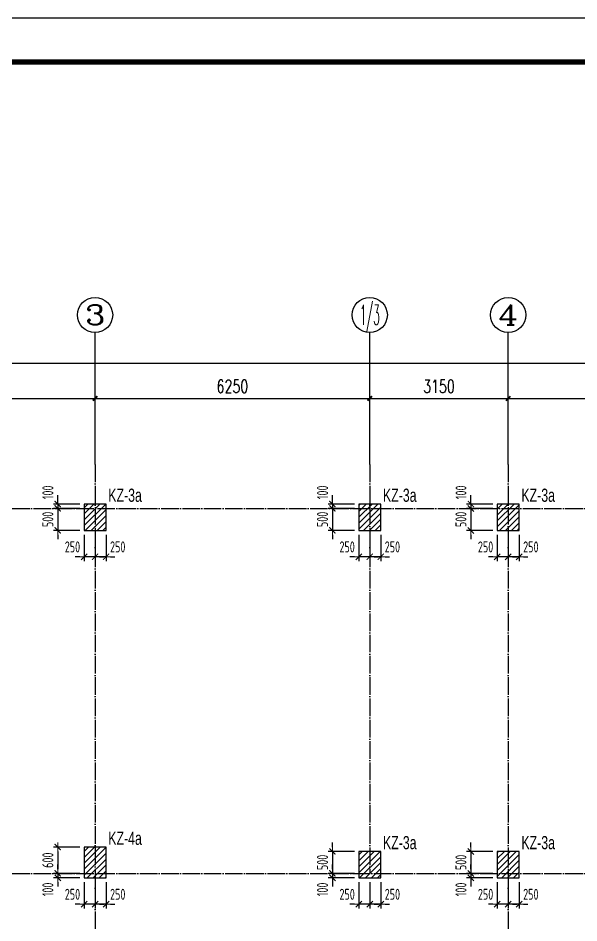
# Model space of a CAD drawing. Extents: x -441005 to 725361, y -182459 to 319313.
# Drawn here: x -19052 to -6291, y -65526 to -44950 of the extents above; entities that cross this region are included whole.
import ezdxf
from ezdxf.enums import TextEntityAlignment as Align

# ---------------------------------------------------------------- set-up
doc = ezdxf.new("R2010")
doc.units = 0
doc.header["$LTSCALE"] = 100
doc.linetypes.add('DOTE', pattern=[2.42, 2, -0.2, 0.02, -0.2])
doc.layers.get('0').update_dxf_attribs({"linetype": 'CONTINUOUS'})
doc.layers.get('Defpoints').update_dxf_attribs({"linetype": 'CONTINUOUS'})
for name, color, linetype in [('AXIS', 3, 'CONTINUOUS'), ('AXIS_TEXT', 7, 'CONTINUOUS'), ('COLU', 7, 'CONTINUOUS'), ('DOTE', 8, 'DOTE'), ('S审图修改', 2, 'CONTINUOUS'), ('TEXT', 7, 'CONTINUOUS'), ('图框', 7, 'CONTINUOUS')]:
    doc.layers.add(name, color=color, linetype=linetype)
doc.layers.add('COLU-平法定位', color=3, linetype='ByLayer', lineweight=18)
doc.styles.add('_TCH_AXIS', font='COMPLEX', dxfattribs={"bigfont": 'GBCBIG'})
doc.styles.add('_TCH_DIM_T3', font='simplex_.ttf', dxfattribs={"width": 0.705882, "bigfont": 'GBCBIG'})
doc.styles.add('BW_Dim', font='Bweng.shx', dxfattribs={"width": 0.7, "bigfont": 'hztxt.shx'})
doc.styles.add('COMPLEX', font='COMPLEX')
doc.styles.add('TCCAD_Dimension', font='Tssdeng.shx', dxfattribs={"width": 0.7, "bigfont": 'hztxt.shx'})
doc.dimstyles.new('_TCH_ARCH&&100', dxfattribs={"dimtxt": 297.5, "dimasz": 100, "dimexe": 250, "dimexo": 300, "dimgap": 126.25, "dimtad": 1, "dimdec": 0, "dimzin": 0, "dimdsep": 46, "dimtxsty": '_TCH_DIM_T3', "dimblk": 'ARCHTICK', "dimcen": 0.09, "dimclrt": 7, "dimazin": 2, "dimtfac": 1, "dimtdec": 0, "dimtix": 1, "dimtmove": 2, "dimatfit": 3, "dimfxl": 0, "dimtolj": 1, "dimtzin": 0, "dimarcsym": 0})
doc.dimstyles.new('TCCAD_100_100', dxfattribs={"dimtxt": 250, "dimasz": 100, "dimexe": 100, "dimexo": 100, "dimgap": 100, "dimtad": 1, "dimdec": 0, "dimzin": 0, "dimdsep": 46, "dimtxsty": 'TCCAD_Dimension', "dimblk": '_TCDBK100_100', "dimcen": 0, "dimclrt": 7, "dimadec": 0, "dimazin": 0, "dimtfac": 1, "dimtdec": 0, "dimtix": 1, "dimtmove": 2, "dimatfit": 3, "dimfxl": 0, "dimtolj": 1, "dimtzin": 0, "dimarcsym": 0})
pattern_1 = [(45, (0, 47000), (-67.35192, 67.35192), [])]

# ---------------------------------------------------------------- blocks, each defined once
blk = doc.blocks.new('_AXISO')
blk.add_circle((0, 0), 0.5)
at = {"layer": 'AXIS_TEXT', "style": 'COMPLEX', "width": 1.041667}
blk.add_attdef('A', text='', height=0.56, dxfattribs=at).set_placement((-0.25, -0.28), (0.25, -0.28), align=Align.FIT)
blk = doc.blocks.new('_ArchTick')
at = {"color": 0, "linetype": 'ByBlock', "const_width": 0.4}
blk.add_lwpolyline([(-0.5, -0.5), (0.5, 0.5)], dxfattribs=at)
blk = doc.blocks.new('*D900')
at = {"layer": 'AXIS', "color": 0, "lineweight": -2}
for p, q in [((-23550, -54800), (-23550, -53350)), ((-17300, -54800), (-17300, -53350)), ((-23550, -53600), (-17300, -53600))]:
    blk.add_line(p, q, dxfattribs=at)
at = {"layer": 'Defpoints', "color": 0}
for p in [(-17300, -53600), (-23550, -55100), (-17300, -55100)]:
    blk.add_point(p, dxfattribs=at)
at = {"layer": 'AXIS', "color": 0, "lineweight": -2, "xscale": 100, "yscale": 100, "zscale": 100, "rotation": 180}
blk.add_blockref('_ArchTick', (-23550, -53600), dxfattribs=at)
at = {"layer": 'AXIS', "color": 0, "lineweight": -2, "xscale": 100, "yscale": 100, "zscale": 100}
blk.add_blockref('_ArchTick', (-17300, -53600), dxfattribs=at)
at = {"layer": 'AXIS', "color": 7, "insert": (-20425, -53324), "char_height": 297.5, "attachment_point": 5, "style": '_TCH_DIM_T3'}
blk.add_mtext('\\A1;6250', dxfattribs=at)
blk = doc.blocks.new('*D901')
at = {"layer": 'AXIS', "color": 0, "lineweight": -2}
for p, q in [((-17300, -54800), (-17300, -53350)), ((-11050, -54800), (-11050, -53350)), ((-17300, -53600), (-11050, -53600))]:
    blk.add_line(p, q, dxfattribs=at)
at = {"layer": 'Defpoints', "color": 0}
for p in [(-11050, -53600), (-17300, -55100), (-11050, -55100)]:
    blk.add_point(p, dxfattribs=at)
at = {"layer": 'AXIS', "color": 0, "lineweight": -2, "xscale": 100, "yscale": 100, "zscale": 100, "rotation": 180}
blk.add_blockref('_ArchTick', (-17300, -53600), dxfattribs=at)
at = {"layer": 'AXIS', "color": 0, "lineweight": -2, "xscale": 100, "yscale": 100, "zscale": 100}
blk.add_blockref('_ArchTick', (-11050, -53600), dxfattribs=at)
at = {"layer": 'AXIS', "color": 7, "insert": (-14175, -53324), "char_height": 297.5, "attachment_point": 5, "style": '_TCH_DIM_T3'}
blk.add_mtext('\\A1;6250', dxfattribs=at)
blk = doc.blocks.new('*D902')
at = {"layer": 'AXIS', "color": 0, "lineweight": -2}
for p, q in [((-11050, -54800), (-11050, -53350)), ((-7900, -54800), (-7900, -53350)), ((-11050, -53600), (-7900, -53600))]:
    blk.add_line(p, q, dxfattribs=at)
at = {"layer": 'Defpoints', "color": 0}
for p in [(-7900, -53600), (-11050, -55100), (-7900, -55100)]:
    blk.add_point(p, dxfattribs=at)
at = {"layer": 'AXIS', "color": 0, "lineweight": -2, "xscale": 100, "yscale": 100, "zscale": 100, "rotation": 180}
blk.add_blockref('_ArchTick', (-11050, -53600), dxfattribs=at)
at = {"layer": 'AXIS', "color": 0, "lineweight": -2, "xscale": 100, "yscale": 100, "zscale": 100}
blk.add_blockref('_ArchTick', (-7900, -53600), dxfattribs=at)
at = {"layer": 'AXIS', "color": 7, "insert": (-9475, -53324), "char_height": 297.5, "attachment_point": 5, "style": '_TCH_DIM_T3'}
blk.add_mtext('\\A1;3150', dxfattribs=at)
blk = doc.blocks.new('*D903')
at = {"layer": 'AXIS', "color": 0, "lineweight": -2}
for p, q in [((-7900, -54800), (-7900, -53350)), ((-1650, -54800), (-1650, -53350)), ((-7900, -53600), (-1650, -53600))]:
    blk.add_line(p, q, dxfattribs=at)
at = {"layer": 'Defpoints', "color": 0}
for p in [(-1650, -53600), (-7900, -55100), (-1650, -55100)]:
    blk.add_point(p, dxfattribs=at)
at = {"layer": 'AXIS', "color": 0, "lineweight": -2, "xscale": 100, "yscale": 100, "zscale": 100, "rotation": 180}
blk.add_blockref('_ArchTick', (-7900, -53600), dxfattribs=at)
at = {"layer": 'AXIS', "color": 0, "lineweight": -2, "xscale": 100, "yscale": 100, "zscale": 100}
blk.add_blockref('_ArchTick', (-1650, -53600), dxfattribs=at)
at = {"layer": 'AXIS', "color": 7, "insert": (-4775, -53324), "char_height": 297.5, "attachment_point": 5, "style": '_TCH_DIM_T3'}
blk.add_mtext('\\A1;6250', dxfattribs=at)
blk = doc.blocks.new('*D913')
at = {"layer": 'AXIS', "color": 0, "lineweight": -2}
for p, q in [((-29800, -54800), (-29800, -52550)), ((21950, -54800), (21950, -52550)), ((-29800, -52800), (21950, -52800))]:
    blk.add_line(p, q, dxfattribs=at)
at = {"layer": 'Defpoints', "color": 0}
for p in [(21950, -52800), (-29800, -55100), (21950, -55100)]:
    blk.add_point(p, dxfattribs=at)
at = {"layer": 'AXIS', "color": 0, "lineweight": -2, "xscale": 100, "yscale": 100, "zscale": 100, "rotation": 180}
blk.add_blockref('_ArchTick', (-29800, -52800), dxfattribs=at)
at = {"layer": 'AXIS', "color": 0, "lineweight": -2, "xscale": 100, "yscale": 100, "zscale": 100}
blk.add_blockref('_ArchTick', (21950, -52800), dxfattribs=at)
at = {"layer": 'AXIS', "color": 7, "insert": (-3925, -52524), "char_height": 297.5, "attachment_point": 5, "style": '_TCH_DIM_T3'}
blk.add_mtext('\\A1;51750', dxfattribs=at)
blk = doc.blocks.new('_TCDBK100_100')
blk.add_line((-1, 0), (1, 0))
at = {"const_width": 0.25}
blk.add_lwpolyline([(-0.7, -0.7), (0.7, 0.7)], dxfattribs=at)
blk = doc.blocks.new('*D990')
at = {"layer": 'COLU-平法定位', "color": 0, "linetype": 'Continuous', "lineweight": -2}
for p, q in [((-8750, -55900), (-8750, -55800)), ((-8250, -56000), (-8850, -56000)), ((-8250, -56100), (-8850, -56100)), ((-8750, -56000), (-8750, -56100)), ((-8750, -56200), (-8750, -56300))]:
    blk.add_line(p, q, dxfattribs=at)
at = {"layer": 'Defpoints', "color": 0, "linetype": 'Continuous'}
for p in [(-8750, -56100), (-8150, -56000), (-8150, -56100)]:
    blk.add_point(p, dxfattribs=at)
at = {"layer": 'COLU-平法定位', "color": 0, "linetype": 'Continuous', "lineweight": -2, "xscale": 100, "yscale": 100, "zscale": 100}
for p, rotation in [((-8750, -56000), 270), ((-8750, -56100), 90)]:
    blk.add_blockref('_TCDBK100_100', p, dxfattribs=dict(at, rotation=rotation))
at = {"layer": 'COLU-平法定位', "color": 7, "linetype": 'Continuous', "insert": (-8975, -55735), "char_height": 250, "attachment_point": 5, "rotation": 90, "style": 'TCCAD_Dimension'}
blk.add_mtext('\\A1;100', dxfattribs=at)
blk = doc.blocks.new('*D991')
at = {"layer": 'COLU-平法定位', "color": 0, "linetype": 'Continuous', "lineweight": -2}
for p, q in [((-8750, -56000), (-8750, -55900)), ((-8250, -56100), (-8850, -56100)), ((-8750, -56100), (-8750, -56600)), ((-8250, -56600), (-8850, -56600)), ((-8750, -56700), (-8750, -56800))]:
    blk.add_line(p, q, dxfattribs=at)
at = {"layer": 'Defpoints', "color": 0, "linetype": 'Continuous'}
for p in [(-8150, -56100), (-8750, -56600), (-8150, -56600)]:
    blk.add_point(p, dxfattribs=at)
at = {"layer": 'COLU-平法定位', "color": 0, "linetype": 'Continuous', "lineweight": -2, "xscale": 100, "yscale": 100, "zscale": 100}
for p, rotation in [((-8750, -56100), 270), ((-8750, -56600), 90)]:
    blk.add_blockref('_TCDBK100_100', p, dxfattribs=dict(at, rotation=rotation))
at = {"layer": 'COLU-平法定位', "color": 7, "linetype": 'Continuous', "insert": (-8975, -56350), "char_height": 250, "attachment_point": 5, "rotation": 90, "style": 'TCCAD_Dimension'}
blk.add_mtext('\\A1;500', dxfattribs=at)
blk = doc.blocks.new('*D992')
at = {"layer": 'COLU-平法定位', "color": 0, "linetype": 'Continuous', "lineweight": -2}
for p, q in [((-7900, -56700), (-7900, -57300)), ((-7650, -56700), (-7650, -57300)), ((-8000, -57200), (-8100, -57200)), ((-7650, -57200), (-7900, -57200)), ((-7550, -57200), (-7450, -57200))]:
    blk.add_line(p, q, dxfattribs=at)
at = {"layer": 'Defpoints', "color": 0, "linetype": 'Continuous'}
for p in [(-7900, -56600), (-7650, -56600), (-7900, -57200)]:
    blk.add_point(p, dxfattribs=at)
at = {"layer": 'COLU-平法定位', "color": 0, "linetype": 'Continuous', "lineweight": -2, "xscale": 100, "yscale": 100, "zscale": 100}
for p, rotation in [((-7900, -57200), 2.334537313969202e-08), ((-7650, -57200), 180.0000000233454)]:
    blk.add_blockref('_TCDBK100_100', p, dxfattribs=dict(at, rotation=rotation))
at = {"layer": 'COLU-平法定位', "color": 7, "linetype": 'Continuous', "insert": (-7385, -56975), "char_height": 250, "attachment_point": 5, "rotation": 0, "style": 'TCCAD_Dimension'}
blk.add_mtext('\\A1;250', dxfattribs=at)
blk = doc.blocks.new('*D993')
at = {"layer": 'COLU-平法定位', "color": 0, "linetype": 'Continuous', "lineweight": -2}
for p, q in [((-8150, -56700), (-8150, -57300)), ((-7900, -56700), (-7900, -57300)), ((-8250, -57200), (-8350, -57200)), ((-7900, -57200), (-8150, -57200)), ((-7800, -57200), (-7700, -57200))]:
    blk.add_line(p, q, dxfattribs=at)
at = {"layer": 'Defpoints', "color": 0, "linetype": 'Continuous'}
for p in [(-8150, -56600), (-7900, -56600), (-8150, -57200)]:
    blk.add_point(p, dxfattribs=at)
at = {"layer": 'COLU-平法定位', "color": 0, "linetype": 'Continuous', "lineweight": -2, "xscale": 100, "yscale": 100, "zscale": 100}
for p, rotation in [((-8150, -57200), 2.334537313969202e-08), ((-7900, -57200), 180.0000000233454)]:
    blk.add_blockref('_TCDBK100_100', p, dxfattribs=dict(at, rotation=rotation))
at = {"layer": 'COLU-平法定位', "color": 7, "linetype": 'Continuous', "insert": (-8415, -56975), "char_height": 250, "attachment_point": 5, "rotation": 0, "style": 'TCCAD_Dimension'}
blk.add_mtext('\\A1;250', dxfattribs=at)
blk = doc.blocks.new('*D994')
at = {"layer": 'COLU-平法定位', "color": 0, "linetype": 'Continuous', "lineweight": -2}
for p, q in [((-8750, -63800), (-8750, -63700)), ((-8250, -63900), (-8850, -63900)), ((-8750, -63900), (-8750, -64400)), ((-8250, -64400), (-8850, -64400)), ((-8750, -64500), (-8750, -64600))]:
    blk.add_line(p, q, dxfattribs=at)
at = {"layer": 'Defpoints', "color": 0, "linetype": 'Continuous'}
for p in [(-8150, -63900), (-8750, -64400), (-8150, -64400)]:
    blk.add_point(p, dxfattribs=at)
at = {"layer": 'COLU-平法定位', "color": 0, "linetype": 'Continuous', "lineweight": -2, "xscale": 100, "yscale": 100, "zscale": 100}
for p, rotation in [((-8750, -63900), 270), ((-8750, -64400), 90)]:
    blk.add_blockref('_TCDBK100_100', p, dxfattribs=dict(at, rotation=rotation))
at = {"layer": 'COLU-平法定位', "color": 7, "linetype": 'Continuous', "insert": (-8975, -64150), "char_height": 250, "attachment_point": 5, "rotation": 90, "style": 'TCCAD_Dimension'}
blk.add_mtext('\\A1;500', dxfattribs=at)
blk = doc.blocks.new('*D995')
at = {"layer": 'COLU-平法定位', "color": 0, "linetype": 'Continuous', "lineweight": -2}
for p, q in [((-8250, -64400), (-8850, -64400)), ((-8750, -64300), (-8750, -64200)), ((-8750, -64400), (-8750, -64500)), ((-8250, -64500), (-8850, -64500)), ((-8750, -64600), (-8750, -64700))]:
    blk.add_line(p, q, dxfattribs=at)
at = {"layer": 'Defpoints', "color": 0, "linetype": 'Continuous'}
for p in [(-8150, -64400), (-8750, -64500), (-8150, -64500)]:
    blk.add_point(p, dxfattribs=at)
at = {"layer": 'COLU-平法定位', "color": 0, "linetype": 'Continuous', "lineweight": -2, "xscale": 100, "yscale": 100, "zscale": 100}
for p, rotation in [((-8750, -64400), 270), ((-8750, -64500), 90)]:
    blk.add_blockref('_TCDBK100_100', p, dxfattribs=dict(at, rotation=rotation))
at = {"layer": 'COLU-平法定位', "color": 7, "linetype": 'Continuous', "insert": (-8975, -64765), "char_height": 250, "attachment_point": 5, "rotation": 90, "style": 'TCCAD_Dimension'}
blk.add_mtext('\\A1;100', dxfattribs=at)
blk = doc.blocks.new('*D996')
at = {"layer": 'COLU-平法定位', "color": 0, "linetype": 'Continuous', "lineweight": -2}
for p, q in [((-7900, -64600), (-7900, -65200)), ((-7650, -64600), (-7650, -65200)), ((-8000, -65100), (-8100, -65100)), ((-7650, -65100), (-7900, -65100)), ((-7550, -65100), (-7450, -65100))]:
    blk.add_line(p, q, dxfattribs=at)
at = {"layer": 'Defpoints', "color": 0, "linetype": 'Continuous'}
for p in [(-7900, -64500), (-7650, -64500), (-7900, -65100)]:
    blk.add_point(p, dxfattribs=at)
at = {"layer": 'COLU-平法定位', "color": 0, "linetype": 'Continuous', "lineweight": -2, "xscale": 100, "yscale": 100, "zscale": 100}
for p, rotation in [((-7900, -65100), 2.334537313969202e-08), ((-7650, -65100), 180.0000000233454)]:
    blk.add_blockref('_TCDBK100_100', p, dxfattribs=dict(at, rotation=rotation))
at = {"layer": 'COLU-平法定位', "color": 7, "linetype": 'Continuous', "insert": (-7385, -64875), "char_height": 250, "attachment_point": 5, "rotation": 0, "style": 'TCCAD_Dimension'}
blk.add_mtext('\\A1;250', dxfattribs=at)
blk = doc.blocks.new('*D997')
at = {"layer": 'COLU-平法定位', "color": 0, "linetype": 'Continuous', "lineweight": -2}
for p, q in [((-8150, -64600), (-8150, -65200)), ((-7900, -64600), (-7900, -65200)), ((-8250, -65100), (-8350, -65100)), ((-7900, -65100), (-8150, -65100)), ((-7800, -65100), (-7700, -65100))]:
    blk.add_line(p, q, dxfattribs=at)
at = {"layer": 'Defpoints', "color": 0, "linetype": 'Continuous'}
for p in [(-8150, -64500), (-7900, -64500), (-8150, -65100)]:
    blk.add_point(p, dxfattribs=at)
at = {"layer": 'COLU-平法定位', "color": 0, "linetype": 'Continuous', "lineweight": -2, "xscale": 100, "yscale": 100, "zscale": 100}
for p, rotation in [((-8150, -65100), 2.334537313969202e-08), ((-7900, -65100), 180.0000000233454)]:
    blk.add_blockref('_TCDBK100_100', p, dxfattribs=dict(at, rotation=rotation))
at = {"layer": 'COLU-平法定位', "color": 7, "linetype": 'Continuous', "insert": (-8415, -64875), "char_height": 250, "attachment_point": 5, "rotation": 0, "style": 'TCCAD_Dimension'}
blk.add_mtext('\\A1;250', dxfattribs=at)
blk = doc.blocks.new('*D1006')
at = {"layer": 'COLU-平法定位', "color": 0, "linetype": 'Continuous', "lineweight": -2}
for p, q in [((-11900, -55900), (-11900, -55800)), ((-11400, -56000), (-12000, -56000)), ((-11400, -56100), (-12000, -56100)), ((-11900, -56000), (-11900, -56100)), ((-11900, -56200), (-11900, -56300))]:
    blk.add_line(p, q, dxfattribs=at)
at = {"layer": 'Defpoints', "color": 0, "linetype": 'Continuous'}
for p in [(-11900, -56100), (-11300, -56000), (-11300, -56100)]:
    blk.add_point(p, dxfattribs=at)
at = {"layer": 'COLU-平法定位', "color": 0, "linetype": 'Continuous', "lineweight": -2, "xscale": 100, "yscale": 100, "zscale": 100}
for p, rotation in [((-11900, -56000), 270), ((-11900, -56100), 90)]:
    blk.add_blockref('_TCDBK100_100', p, dxfattribs=dict(at, rotation=rotation))
at = {"layer": 'COLU-平法定位', "color": 7, "linetype": 'Continuous', "insert": (-12125, -55735), "char_height": 250, "attachment_point": 5, "rotation": 90, "style": 'TCCAD_Dimension'}
blk.add_mtext('\\A1;100', dxfattribs=at)
blk = doc.blocks.new('*D1007')
at = {"layer": 'COLU-平法定位', "color": 0, "linetype": 'Continuous', "lineweight": -2}
for p, q in [((-11900, -56000), (-11900, -55900)), ((-11400, -56100), (-12000, -56100)), ((-11900, -56100), (-11900, -56600)), ((-11400, -56600), (-12000, -56600)), ((-11900, -56700), (-11900, -56800))]:
    blk.add_line(p, q, dxfattribs=at)
at = {"layer": 'Defpoints', "color": 0, "linetype": 'Continuous'}
for p in [(-11300, -56100), (-11900, -56600), (-11300, -56600)]:
    blk.add_point(p, dxfattribs=at)
at = {"layer": 'COLU-平法定位', "color": 0, "linetype": 'Continuous', "lineweight": -2, "xscale": 100, "yscale": 100, "zscale": 100}
for p, rotation in [((-11900, -56100), 270), ((-11900, -56600), 90)]:
    blk.add_blockref('_TCDBK100_100', p, dxfattribs=dict(at, rotation=rotation))
at = {"layer": 'COLU-平法定位', "color": 7, "linetype": 'Continuous', "insert": (-12125, -56350), "char_height": 250, "attachment_point": 5, "rotation": 90, "style": 'TCCAD_Dimension'}
blk.add_mtext('\\A1;500', dxfattribs=at)
blk = doc.blocks.new('*D1008')
at = {"layer": 'COLU-平法定位', "color": 0, "linetype": 'Continuous', "lineweight": -2}
for p, q in [((-11050, -56700), (-11050, -57300)), ((-10800, -56700), (-10800, -57300)), ((-11150, -57200), (-11250, -57200)), ((-10800, -57200), (-11050, -57200)), ((-10700, -57200), (-10600, -57200))]:
    blk.add_line(p, q, dxfattribs=at)
at = {"layer": 'Defpoints', "color": 0, "linetype": 'Continuous'}
for p in [(-11050, -56600), (-10800, -56600), (-11050, -57200)]:
    blk.add_point(p, dxfattribs=at)
at = {"layer": 'COLU-平法定位', "color": 0, "linetype": 'Continuous', "lineweight": -2, "xscale": 100, "yscale": 100, "zscale": 100}
for p, rotation in [((-11050, -57200), 2.334537313969202e-08), ((-10800, -57200), 180.0000000233454)]:
    blk.add_blockref('_TCDBK100_100', p, dxfattribs=dict(at, rotation=rotation))
at = {"layer": 'COLU-平法定位', "color": 7, "linetype": 'Continuous', "insert": (-10535, -56975), "char_height": 250, "attachment_point": 5, "rotation": 0, "style": 'TCCAD_Dimension'}
blk.add_mtext('\\A1;250', dxfattribs=at)
blk = doc.blocks.new('*D1009')
at = {"layer": 'COLU-平法定位', "color": 0, "linetype": 'Continuous', "lineweight": -2}
for p, q in [((-11300, -56700), (-11300, -57300)), ((-11050, -56700), (-11050, -57300)), ((-11400, -57200), (-11500, -57200)), ((-11050, -57200), (-11300, -57200)), ((-10950, -57200), (-10850, -57200))]:
    blk.add_line(p, q, dxfattribs=at)
at = {"layer": 'Defpoints', "color": 0, "linetype": 'Continuous'}
for p in [(-11300, -56600), (-11050, -56600), (-11300, -57200)]:
    blk.add_point(p, dxfattribs=at)
at = {"layer": 'COLU-平法定位', "color": 0, "linetype": 'Continuous', "lineweight": -2, "xscale": 100, "yscale": 100, "zscale": 100}
for p, rotation in [((-11300, -57200), 2.334537313969202e-08), ((-11050, -57200), 180.0000000233454)]:
    blk.add_blockref('_TCDBK100_100', p, dxfattribs=dict(at, rotation=rotation))
at = {"layer": 'COLU-平法定位', "color": 7, "linetype": 'Continuous', "insert": (-11565, -56975), "char_height": 250, "attachment_point": 5, "rotation": 0, "style": 'TCCAD_Dimension'}
blk.add_mtext('\\A1;250', dxfattribs=at)
blk = doc.blocks.new('*D1010')
at = {"layer": 'COLU-平法定位', "color": 0, "linetype": 'Continuous', "lineweight": -2}
for p, q in [((-11900, -63800), (-11900, -63700)), ((-11400, -63900), (-12000, -63900)), ((-11900, -63900), (-11900, -64400)), ((-11400, -64400), (-12000, -64400)), ((-11900, -64500), (-11900, -64600))]:
    blk.add_line(p, q, dxfattribs=at)
at = {"layer": 'Defpoints', "color": 0, "linetype": 'Continuous'}
for p in [(-11300, -63900), (-11900, -64400), (-11300, -64400)]:
    blk.add_point(p, dxfattribs=at)
at = {"layer": 'COLU-平法定位', "color": 0, "linetype": 'Continuous', "lineweight": -2, "xscale": 100, "yscale": 100, "zscale": 100}
for p, rotation in [((-11900, -63900), 270), ((-11900, -64400), 90)]:
    blk.add_blockref('_TCDBK100_100', p, dxfattribs=dict(at, rotation=rotation))
at = {"layer": 'COLU-平法定位', "color": 7, "linetype": 'Continuous', "insert": (-12125, -64150), "char_height": 250, "attachment_point": 5, "rotation": 90, "style": 'TCCAD_Dimension'}
blk.add_mtext('\\A1;500', dxfattribs=at)
blk = doc.blocks.new('*D1011')
at = {"layer": 'COLU-平法定位', "color": 0, "linetype": 'Continuous', "lineweight": -2}
for p, q in [((-11400, -64400), (-12000, -64400)), ((-11900, -64300), (-11900, -64200)), ((-11900, -64400), (-11900, -64500)), ((-11400, -64500), (-12000, -64500)), ((-11900, -64600), (-11900, -64700))]:
    blk.add_line(p, q, dxfattribs=at)
at = {"layer": 'Defpoints', "color": 0, "linetype": 'Continuous'}
for p in [(-11300, -64400), (-11900, -64500), (-11300, -64500)]:
    blk.add_point(p, dxfattribs=at)
at = {"layer": 'COLU-平法定位', "color": 0, "linetype": 'Continuous', "lineweight": -2, "xscale": 100, "yscale": 100, "zscale": 100}
for p, rotation in [((-11900, -64400), 270), ((-11900, -64500), 90)]:
    blk.add_blockref('_TCDBK100_100', p, dxfattribs=dict(at, rotation=rotation))
at = {"layer": 'COLU-平法定位', "color": 7, "linetype": 'Continuous', "insert": (-12125, -64765), "char_height": 250, "attachment_point": 5, "rotation": 90, "style": 'TCCAD_Dimension'}
blk.add_mtext('\\A1;100', dxfattribs=at)
blk = doc.blocks.new('*D1012')
at = {"layer": 'COLU-平法定位', "color": 0, "linetype": 'Continuous', "lineweight": -2}
for p, q in [((-11050, -64600), (-11050, -65200)), ((-10800, -64600), (-10800, -65200)), ((-11150, -65100), (-11250, -65100)), ((-10800, -65100), (-11050, -65100)), ((-10700, -65100), (-10600, -65100))]:
    blk.add_line(p, q, dxfattribs=at)
at = {"layer": 'Defpoints', "color": 0, "linetype": 'Continuous'}
for p in [(-11050, -64500), (-10800, -64500), (-11050, -65100)]:
    blk.add_point(p, dxfattribs=at)
at = {"layer": 'COLU-平法定位', "color": 0, "linetype": 'Continuous', "lineweight": -2, "xscale": 100, "yscale": 100, "zscale": 100}
for p, rotation in [((-11050, -65100), 2.334537313969202e-08), ((-10800, -65100), 180.0000000233454)]:
    blk.add_blockref('_TCDBK100_100', p, dxfattribs=dict(at, rotation=rotation))
at = {"layer": 'COLU-平法定位', "color": 7, "linetype": 'Continuous', "insert": (-10535, -64875), "char_height": 250, "attachment_point": 5, "rotation": 0, "style": 'TCCAD_Dimension'}
blk.add_mtext('\\A1;250', dxfattribs=at)
blk = doc.blocks.new('*D1013')
at = {"layer": 'COLU-平法定位', "color": 0, "linetype": 'Continuous', "lineweight": -2}
for p, q in [((-11300, -64600), (-11300, -65200)), ((-11050, -64600), (-11050, -65200)), ((-11400, -65100), (-11500, -65100)), ((-11050, -65100), (-11300, -65100)), ((-10950, -65100), (-10850, -65100))]:
    blk.add_line(p, q, dxfattribs=at)
at = {"layer": 'Defpoints', "color": 0, "linetype": 'Continuous'}
for p in [(-11300, -64500), (-11050, -64500), (-11300, -65100)]:
    blk.add_point(p, dxfattribs=at)
at = {"layer": 'COLU-平法定位', "color": 0, "linetype": 'Continuous', "lineweight": -2, "xscale": 100, "yscale": 100, "zscale": 100}
for p, rotation in [((-11300, -65100), 2.334537313969202e-08), ((-11050, -65100), 180.0000000233454)]:
    blk.add_blockref('_TCDBK100_100', p, dxfattribs=dict(at, rotation=rotation))
at = {"layer": 'COLU-平法定位', "color": 7, "linetype": 'Continuous', "insert": (-11565, -64875), "char_height": 250, "attachment_point": 5, "rotation": 0, "style": 'TCCAD_Dimension'}
blk.add_mtext('\\A1;250', dxfattribs=at)
blk = doc.blocks.new('*D1014')
at = {"layer": 'COLU-平法定位', "color": 0, "linetype": 'Continuous', "lineweight": -2}
for p, q in [((-18150, -55900), (-18150, -55800)), ((-17650, -56000), (-18250, -56000)), ((-17650, -56100), (-18250, -56100)), ((-18150, -56000), (-18150, -56100)), ((-18150, -56200), (-18150, -56300))]:
    blk.add_line(p, q, dxfattribs=at)
at = {"layer": 'Defpoints', "color": 0, "linetype": 'Continuous'}
for p in [(-18150, -56100), (-17550, -56000), (-17550, -56100)]:
    blk.add_point(p, dxfattribs=at)
at = {"layer": 'COLU-平法定位', "color": 0, "linetype": 'Continuous', "lineweight": -2, "xscale": 100, "yscale": 100, "zscale": 100}
for p, rotation in [((-18150, -56000), 270), ((-18150, -56100), 90)]:
    blk.add_blockref('_TCDBK100_100', p, dxfattribs=dict(at, rotation=rotation))
at = {"layer": 'COLU-平法定位', "color": 7, "linetype": 'Continuous', "insert": (-18375, -55735), "char_height": 250, "attachment_point": 5, "rotation": 90, "style": 'TCCAD_Dimension'}
blk.add_mtext('\\A1;100', dxfattribs=at)
blk = doc.blocks.new('*D1015')
at = {"layer": 'COLU-平法定位', "color": 0, "linetype": 'Continuous', "lineweight": -2}
for p, q in [((-18150, -56000), (-18150, -55900)), ((-17650, -56100), (-18250, -56100)), ((-18150, -56100), (-18150, -56600)), ((-17650, -56600), (-18250, -56600)), ((-18150, -56700), (-18150, -56800))]:
    blk.add_line(p, q, dxfattribs=at)
at = {"layer": 'Defpoints', "color": 0, "linetype": 'Continuous'}
for p in [(-17550, -56100), (-18150, -56600), (-17550, -56600)]:
    blk.add_point(p, dxfattribs=at)
at = {"layer": 'COLU-平法定位', "color": 0, "linetype": 'Continuous', "lineweight": -2, "xscale": 100, "yscale": 100, "zscale": 100}
for p, rotation in [((-18150, -56100), 270), ((-18150, -56600), 90)]:
    blk.add_blockref('_TCDBK100_100', p, dxfattribs=dict(at, rotation=rotation))
at = {"layer": 'COLU-平法定位', "color": 7, "linetype": 'Continuous', "insert": (-18375, -56350), "char_height": 250, "attachment_point": 5, "rotation": 90, "style": 'TCCAD_Dimension'}
blk.add_mtext('\\A1;500', dxfattribs=at)
blk = doc.blocks.new('*D1016')
at = {"layer": 'COLU-平法定位', "color": 0, "linetype": 'Continuous', "lineweight": -2}
for p, q in [((-17300, -56700), (-17300, -57300)), ((-17050, -56700), (-17050, -57300)), ((-17400, -57200), (-17500, -57200)), ((-17050, -57200), (-17300, -57200)), ((-16950, -57200), (-16850, -57200))]:
    blk.add_line(p, q, dxfattribs=at)
at = {"layer": 'Defpoints', "color": 0, "linetype": 'Continuous'}
for p in [(-17300, -56600), (-17050, -56600), (-17300, -57200)]:
    blk.add_point(p, dxfattribs=at)
at = {"layer": 'COLU-平法定位', "color": 0, "linetype": 'Continuous', "lineweight": -2, "xscale": 100, "yscale": 100, "zscale": 100}
for p, rotation in [((-17300, -57200), 2.334537313969202e-08), ((-17050, -57200), 180.0000000233454)]:
    blk.add_blockref('_TCDBK100_100', p, dxfattribs=dict(at, rotation=rotation))
at = {"layer": 'COLU-平法定位', "color": 7, "linetype": 'Continuous', "insert": (-16785, -56975), "char_height": 250, "attachment_point": 5, "rotation": 0, "style": 'TCCAD_Dimension'}
blk.add_mtext('\\A1;250', dxfattribs=at)
blk = doc.blocks.new('*D1017')
at = {"layer": 'COLU-平法定位', "color": 0, "linetype": 'Continuous', "lineweight": -2}
for p, q in [((-17550, -56700), (-17550, -57300)), ((-17300, -56700), (-17300, -57300)), ((-17650, -57200), (-17750, -57200)), ((-17300, -57200), (-17550, -57200)), ((-17200, -57200), (-17100, -57200))]:
    blk.add_line(p, q, dxfattribs=at)
at = {"layer": 'Defpoints', "color": 0, "linetype": 'Continuous'}
for p in [(-17550, -56600), (-17300, -56600), (-17550, -57200)]:
    blk.add_point(p, dxfattribs=at)
at = {"layer": 'COLU-平法定位', "color": 0, "linetype": 'Continuous', "lineweight": -2, "xscale": 100, "yscale": 100, "zscale": 100}
for p, rotation in [((-17550, -57200), 2.334537313969202e-08), ((-17300, -57200), 180.0000000233454)]:
    blk.add_blockref('_TCDBK100_100', p, dxfattribs=dict(at, rotation=rotation))
at = {"layer": 'COLU-平法定位', "color": 7, "linetype": 'Continuous', "insert": (-17815, -56975), "char_height": 250, "attachment_point": 5, "rotation": 0, "style": 'TCCAD_Dimension'}
blk.add_mtext('\\A1;250', dxfattribs=at)
blk = doc.blocks.new('*D1018')
at = {"layer": 'COLU-平法定位', "color": 0, "linetype": 'Continuous', "lineweight": -2}
for p, q in [((-17650, -63800), (-18250, -63800)), ((-18150, -63900), (-18150, -64300)), ((-17650, -64400), (-18250, -64400))]:
    blk.add_line(p, q, dxfattribs=at)
at = {"layer": 'Defpoints', "color": 0, "linetype": 'Continuous'}
for p in [(-17550, -63800), (-18150, -64400), (-17550, -64400)]:
    blk.add_point(p, dxfattribs=at)
at = {"layer": 'COLU-平法定位', "color": 0, "linetype": 'Continuous', "lineweight": -2, "xscale": 100, "yscale": 100, "zscale": 100}
for p, rotation in [((-18150, -63800), 90), ((-18150, -64400), 270)]:
    blk.add_blockref('_TCDBK100_100', p, dxfattribs=dict(at, rotation=rotation))
at = {"layer": 'COLU-平法定位', "color": 7, "linetype": 'Continuous', "insert": (-18375, -64100), "char_height": 250, "attachment_point": 5, "rotation": 90, "style": 'TCCAD_Dimension'}
blk.add_mtext('\\A1;600', dxfattribs=at)
blk = doc.blocks.new('*D1019')
at = {"layer": 'COLU-平法定位', "color": 0, "linetype": 'Continuous', "lineweight": -2}
for p, q in [((-17650, -64400), (-18250, -64400)), ((-18150, -64300), (-18150, -64200)), ((-18150, -64400), (-18150, -64500)), ((-17650, -64500), (-18250, -64500)), ((-18150, -64600), (-18150, -64700))]:
    blk.add_line(p, q, dxfattribs=at)
at = {"layer": 'Defpoints', "color": 0, "linetype": 'Continuous'}
for p in [(-17550, -64400), (-18150, -64500), (-17550, -64500)]:
    blk.add_point(p, dxfattribs=at)
at = {"layer": 'COLU-平法定位', "color": 0, "linetype": 'Continuous', "lineweight": -2, "xscale": 100, "yscale": 100, "zscale": 100}
for p, rotation in [((-18150, -64400), 270), ((-18150, -64500), 90)]:
    blk.add_blockref('_TCDBK100_100', p, dxfattribs=dict(at, rotation=rotation))
at = {"layer": 'COLU-平法定位', "color": 7, "linetype": 'Continuous', "insert": (-18375, -64765), "char_height": 250, "attachment_point": 5, "rotation": 90, "style": 'TCCAD_Dimension'}
blk.add_mtext('\\A1;100', dxfattribs=at)
blk = doc.blocks.new('*D1020')
at = {"layer": 'COLU-平法定位', "color": 0, "linetype": 'Continuous', "lineweight": -2}
for p, q in [((-17300, -64600), (-17300, -65200)), ((-17050, -64600), (-17050, -65200)), ((-17400, -65100), (-17500, -65100)), ((-17050, -65100), (-17300, -65100)), ((-16950, -65100), (-16850, -65100))]:
    blk.add_line(p, q, dxfattribs=at)
at = {"layer": 'Defpoints', "color": 0, "linetype": 'Continuous'}
for p in [(-17300, -64500), (-17050, -64500), (-17300, -65100)]:
    blk.add_point(p, dxfattribs=at)
at = {"layer": 'COLU-平法定位', "color": 0, "linetype": 'Continuous', "lineweight": -2, "xscale": 100, "yscale": 100, "zscale": 100}
for p, rotation in [((-17300, -65100), 2.334537313969202e-08), ((-17050, -65100), 180.0000000233454)]:
    blk.add_blockref('_TCDBK100_100', p, dxfattribs=dict(at, rotation=rotation))
at = {"layer": 'COLU-平法定位', "color": 7, "linetype": 'Continuous', "insert": (-16785, -64875), "char_height": 250, "attachment_point": 5, "rotation": 0, "style": 'TCCAD_Dimension'}
blk.add_mtext('\\A1;250', dxfattribs=at)
blk = doc.blocks.new('*D1021')
at = {"layer": 'COLU-平法定位', "color": 0, "linetype": 'Continuous', "lineweight": -2}
for p, q in [((-17550, -64600), (-17550, -65200)), ((-17300, -64600), (-17300, -65200)), ((-17650, -65100), (-17750, -65100)), ((-17300, -65100), (-17550, -65100)), ((-17200, -65100), (-17100, -65100))]:
    blk.add_line(p, q, dxfattribs=at)
at = {"layer": 'Defpoints', "color": 0, "linetype": 'Continuous'}
for p in [(-17550, -64500), (-17300, -64500), (-17550, -65100)]:
    blk.add_point(p, dxfattribs=at)
at = {"layer": 'COLU-平法定位', "color": 0, "linetype": 'Continuous', "lineweight": -2, "xscale": 100, "yscale": 100, "zscale": 100}
for p, rotation in [((-17550, -65100), 2.334537313969202e-08), ((-17300, -65100), 180.0000000233454)]:
    blk.add_blockref('_TCDBK100_100', p, dxfattribs=dict(at, rotation=rotation))
at = {"layer": 'COLU-平法定位', "color": 7, "linetype": 'Continuous', "insert": (-17815, -64875), "char_height": 250, "attachment_point": 5, "rotation": 0, "style": 'TCCAD_Dimension'}
blk.add_mtext('\\A1;250', dxfattribs=at)
blk = doc.blocks.new('A2+1_2')
at = {"layer": '图框'}
blk.add_lwpolyline([(0, 0), (89100, 0), (89100, 42000), (0, 42000)], close=True, dxfattribs=at)
at = {"layer": '图框', "const_width": 120}
blk.add_lwpolyline([(2500, 1000), (88100, 1000), (88100, 41000), (2500, 41000)], close=True, dxfattribs=at)

msp = doc.modelspace()

# ---------------------------------------------------------------- hatches: boundary and pattern name
at = {"layer": 'S审图修改'}
h = msp.add_hatch(dxfattribs=at)
h.set_pattern_fill('ANSI31', color=256, scale=30, style=0)
h.set_pattern_definition(pattern_1)
h.paths.add_polyline_path([(-17050, -56600), (-17050, -56000), (-17550, -56000), (-17550, -56600)])
h = msp.add_hatch(dxfattribs=at)
h.set_pattern_fill('ANSI31', color=256, scale=30, style=0)
h.set_pattern_definition(pattern_1)
h.paths.add_polyline_path([(-10800, -56600), (-10800, -56000), (-11300, -56000), (-11300, -56600)])
h = msp.add_hatch(dxfattribs=at)
h.set_pattern_fill('ANSI31', color=256, scale=30, style=0)
h.set_pattern_definition(pattern_1)
h.paths.add_polyline_path([(-7650, -56600), (-7650, -56000), (-8150, -56000), (-8150, -56600)])
h = msp.add_hatch(dxfattribs=at)
h.set_pattern_fill('ANSI31', color=256, scale=30, style=0)
h.set_pattern_definition(pattern_1)
h.paths.add_polyline_path([(-17050, -64500), (-17050, -63800), (-17550, -63800), (-17550, -64500)])
h = msp.add_hatch(dxfattribs=at)
h.set_pattern_fill('ANSI31', color=256, scale=30, style=0)
h.set_pattern_definition(pattern_1)
h.paths.add_polyline_path([(-10800, -64500), (-10800, -63900), (-11300, -63900), (-11300, -64500)])
h = msp.add_hatch(dxfattribs=at)
h.set_pattern_fill('ANSI31', color=256, scale=30, style=0)
h.set_pattern_definition(pattern_1)
h.paths.add_polyline_path([(-7650, -64500), (-7650, -63900), (-8150, -63900), (-8150, -64500)])

# ---------------------------------------------------------------- linework, layer by layer
at = {"layer": 'AXIS'}
for p, q in [((-17300, -55100), (-17300, -52100)), ((-11050, -55100), (-11050, -52100)), ((-7900, -55100), (-7900, -52100))]:
    msp.add_line(p, q, dxfattribs=at)
at = {"layer": 'COLU'}
for points in [[(-17050, -56600), (-17050, -56000), (-17550, -56000), (-17550, -56600)], [(-10800, -56600), (-10800, -56000), (-11300, -56000), (-11300, -56600)], [(-7650, -56600), (-7650, -56000), (-8150, -56000), (-8150, -56600)], [(-17050, -64500), (-17050, -63800), (-17550, -63800), (-17550, -64500)], [(-10800, -64500), (-10800, -63900), (-11300, -63900), (-11300, -64500)], [(-7650, -64500), (-7650, -63900), (-8150, -63900), (-8150, -64500)]]:
    msp.add_lwpolyline(points, close=True, dxfattribs=at)
at = {"layer": 'DOTE', "ltscale": 2}
for p, q in [((-17300, -55100), (-17300, -70600)), ((-11050, -55100), (-11050, -64400)), ((-7900, -55100), (-7900, -70600)), ((-30800, -56100), (27400, -56100)), ((-30800, -64400), (27300, -64400))]:
    msp.add_line(p, q, dxfattribs=at)

# ---------------------------------------------------------------- block references
msp.add_blockref('A2+1_2', (-40300, -86950))
at = {"layer": 'AXIS'}
ref = msp.add_blockref('_AXISO', (-17300, -51700), dxfattribs=dict(at, xscale=800, yscale=800, zscale=800))
ref.add_attrib('A', '3', dxfattribs={"layer": 'AXIS_TEXT', "height": 452.5, "style": '_TCH_AXIS', "width": 1.5}).set_placement((-17526.3, -51926.3), (-17073.7, -51926.3), align=Align.FIT)
ref = msp.add_blockref('_AXISO', (-11050, -51700), dxfattribs=dict(at, xscale=800, yscale=800, zscale=800))
ref.add_attrib('A', '1/3', dxfattribs={"layer": 'AXIS_TEXT', "height": 452.55, "style": '_TCH_AXIS', "width": 0.411765}).set_placement((-11276.3, -51926.3), (-10823.7, -51926.3), align=Align.FIT)
ref = msp.add_blockref('_AXISO', (-7900, -51700), dxfattribs=dict(at, xscale=800, yscale=800, zscale=800))
ref.add_attrib('A', '4', dxfattribs={"layer": 'AXIS_TEXT', "height": 452.5, "style": '_TCH_AXIS', "width": 1.3125}).set_placement((-8126.3, -51926.3), (-7673.7, -51926.3), align=Align.FIT)

# ---------------------------------------------------------------- texts
at = {"layer": 'TEXT', "style": 'BW_Dim', "width": 0.7}
for s, p in [('KZ-3a', (-17000, -55950, 0)), ('KZ-3a', (-10750, -55950, 0)), ('KZ-3a', (-7600, -55950, 0)), ('KZ-4a', (-17000, -63750, 0)), ('KZ-3a', (-10750, -63850, 0)), ('KZ-3a', (-7600, -63850, 0))]:
    msp.add_text(s, height=300, dxfattribs=at).set_placement(p)

# ---------------------------------------------------------------- dimensions: what is measured, and where the dimension line sits
at = {"layer": 'AXIS'}
for p1, p2, distance, picture, middle in [((-29800, -55100), (21950, -55100), 2300, '*D913', (-3925, -52523.6)), ((-23550, -55100), (-17300, -55100), 1500, '*D900', (-20425, -53323.6)), ((-17300, -55100), (-11050, -55100), 1500, '*D901', (-14175, -53323.6)), ((-11050, -55100), (-7900, -55100), 1500, '*D902', (-9475, -53323.6)), ((-7900, -55100), (-1650, -55100), 1500, '*D903', (-4775, -53323.6))]:
    dim = msp.add_aligned_dim(p1=p1, p2=p2, distance=distance, dimstyle='_TCH_ARCH&&100', dxfattribs=at)
    dim.commit()
    dim.dimension.update_dxf_attribs({"geometry": picture, "text_midpoint": middle})
at = {"layer": 'COLU-平法定位', "linetype": 'Continuous'}
for base, p1, p2, angle, picture, middle in [((-18150, -56100), (-17550, -56000), (-17550, -56100), 270, '*D1014', (-18375, -55735)), ((-11900, -56100), (-11300, -56000), (-11300, -56100), 270, '*D1006', (-12125, -55735)), ((-8750, -56100), (-8150, -56000), (-8150, -56100), 270, '*D990', (-8975, -55735)), ((-17550, -57200), (-17300, -56600), (-17550, -56600), 180, '*D1017', (-17815, -56975)), ((-17300, -57200), (-17050, -56600), (-17300, -56600), 180, '*D1016', (-16785, -56975)), ((-11300, -57200), (-11050, -56600), (-11300, -56600), 180, '*D1009', (-11565, -56975)), ((-11050, -57200), (-10800, -56600), (-11050, -56600), 180, '*D1008', (-10535, -56975)), ((-8150, -57200), (-7900, -56600), (-8150, -56600), 180, '*D993', (-8415, -56975)), ((-7900, -57200), (-7650, -56600), (-7900, -56600), 180, '*D992', (-7385, -56975)), ((-18150, -64500), (-17550, -64400), (-17550, -64500), 270, '*D1019', (-18375, -64765)), ((-11900, -64500), (-11300, -64400), (-11300, -64500), 270, '*D1011', (-12125, -64765)), ((-8750, -64500), (-8150, -64400), (-8150, -64500), 270, '*D995', (-8975, -64765)), ((-17550, -65100), (-17300, -64500), (-17550, -64500), 180, '*D1021', (-17815, -64875)), ((-17300, -65100), (-17050, -64500), (-17300, -64500), 180, '*D1020', (-16785, -64875)), ((-11300, -65100), (-11050, -64500), (-11300, -64500), 180, '*D1013', (-11565, -64875)), ((-11050, -65100), (-10800, -64500), (-11050, -64500), 180, '*D1012', (-10535, -64875)), ((-8150, -65100), (-7900, -64500), (-8150, -64500), 180, '*D997', (-8415, -64875)), ((-7900, -65100), (-7650, -64500), (-7900, -64500), 180, '*D996', (-7385, -64875))]:
    dim = msp.add_linear_dim(base=base, p1=p1, p2=p2, angle=angle, dimstyle='TCCAD_100_100', dxfattribs=at)
    dim.commit()
    dim.dimension.update_dxf_attribs({"geometry": picture, "text_midpoint": middle, "dimtype": 160})
for base, p1, p2, picture, middle in [((-18150, -56600), (-17550, -56100), (-17550, -56600), '*D1015', (-18375, -56350)), ((-11900, -56600), (-11300, -56100), (-11300, -56600), '*D1007', (-12125, -56350)), ((-8750, -56600), (-8150, -56100), (-8150, -56600), '*D991', (-8975, -56350)), ((-18150, -64400), (-17550, -63800), (-17550, -64400), '*D1018', (-18375, -64100)), ((-11900, -64400), (-11300, -63900), (-11300, -64400), '*D1010', (-12125, -64150)), ((-8750, -64400), (-8150, -63900), (-8150, -64400), '*D994', (-8975, -64150))]:
    dim = msp.add_linear_dim(base=base, p1=p1, p2=p2, angle=270, dimstyle='TCCAD_100_100', dxfattribs=at)
    dim.commit()
    dim.dimension.update_dxf_attribs({"geometry": picture, "text_midpoint": middle})

doc.saveas('drawing.dxf')
